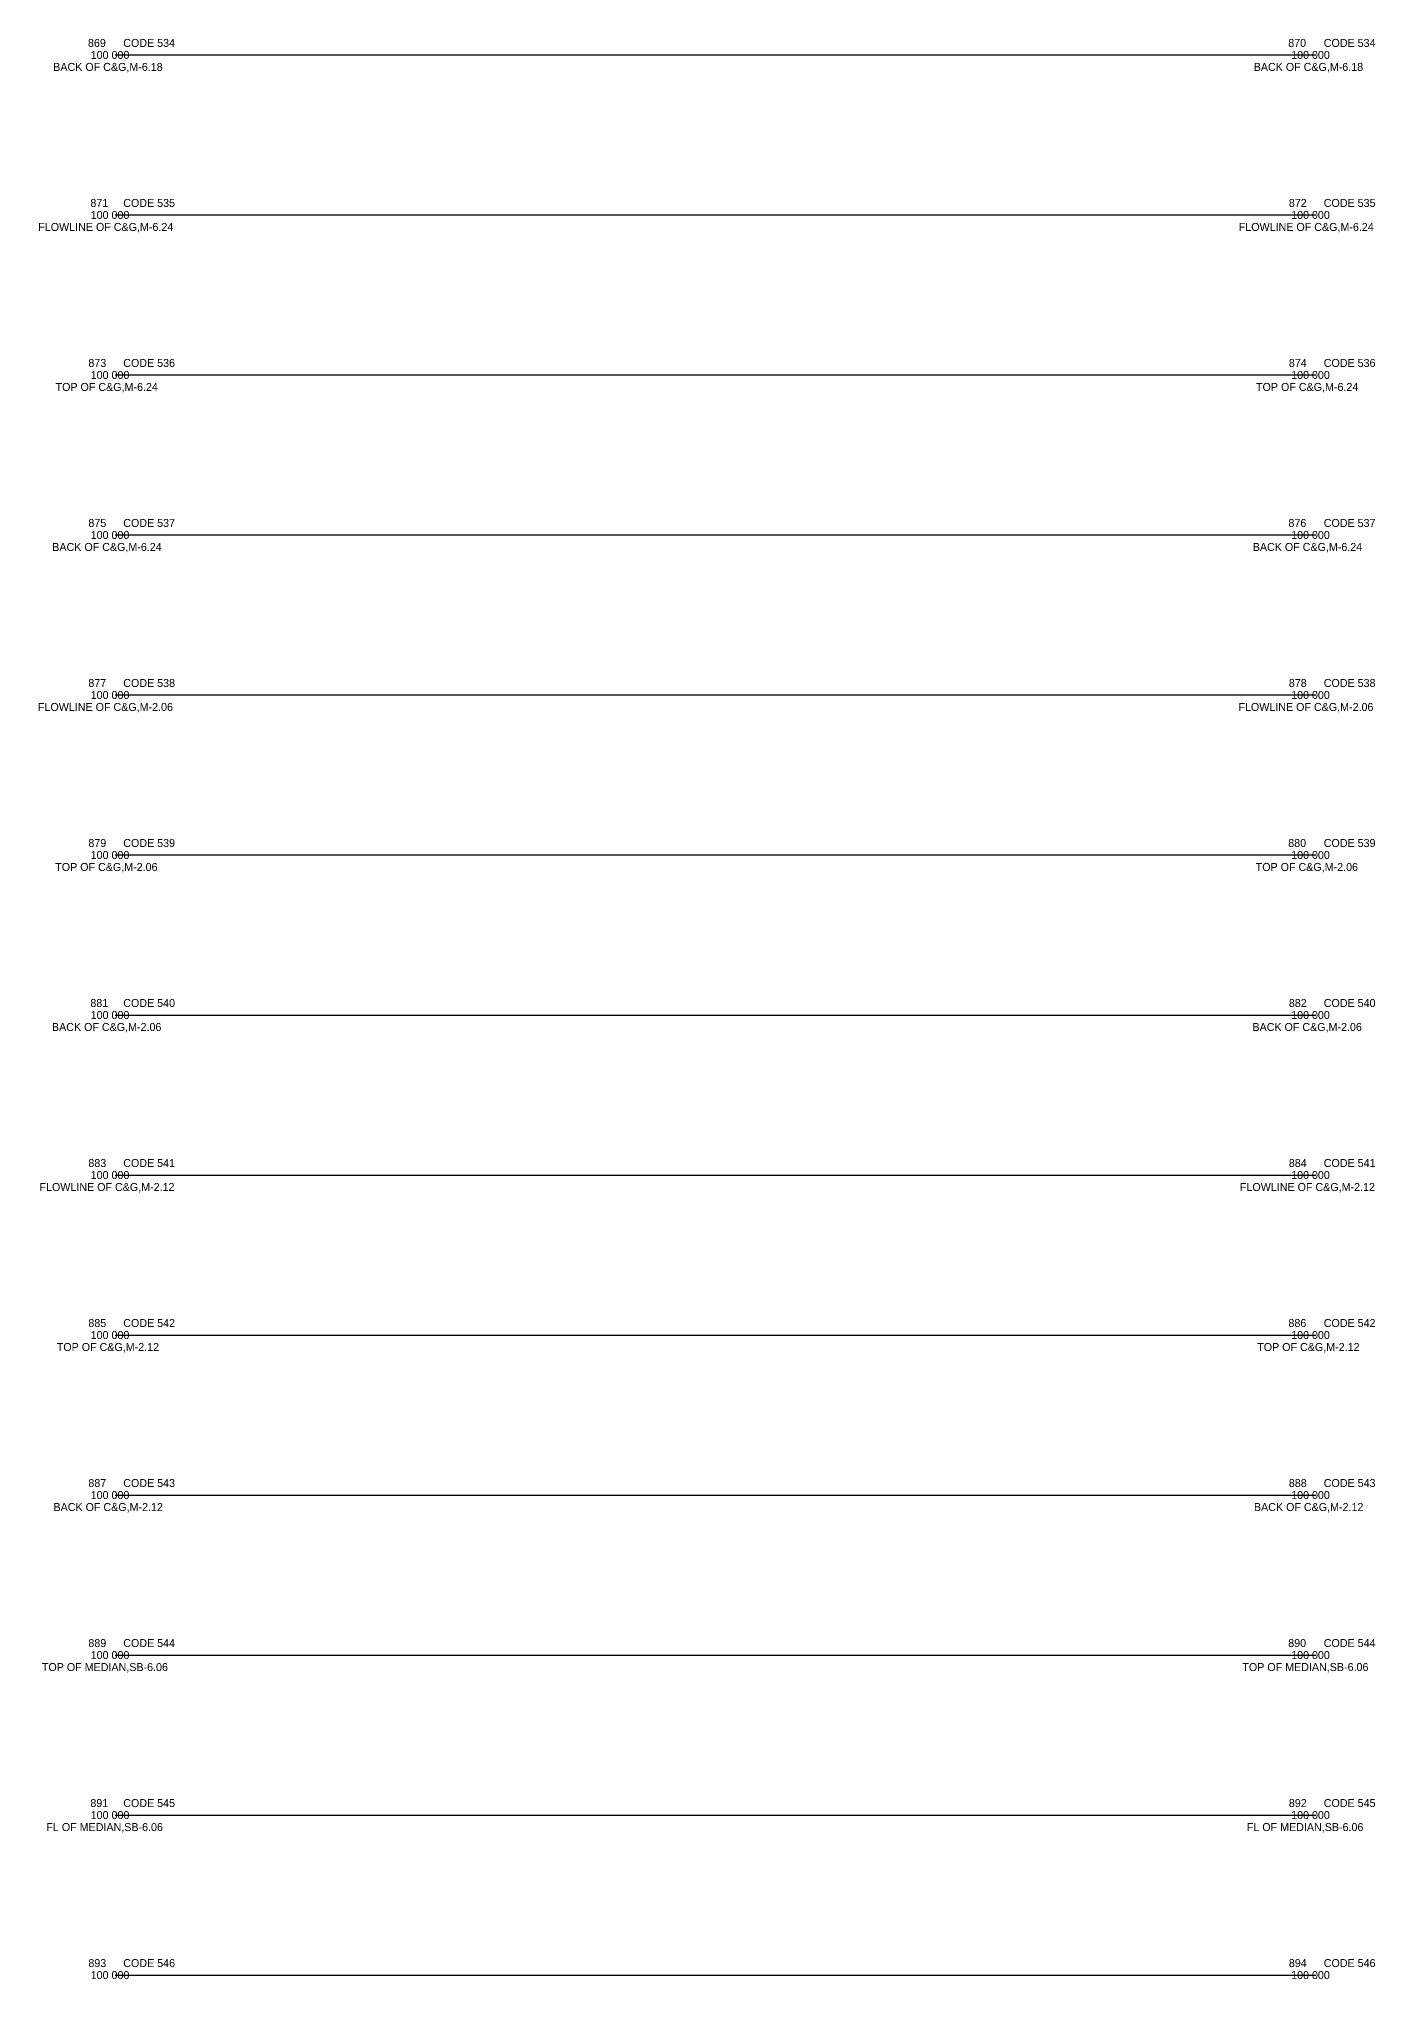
# Model space of a CAD drawing. Extents: x -12 to 6123, y -3 to 1005.
# Drawn here: x 2790.4 to 2957.4, y 239.5 to 482 of the extents above; entities that cross this region are included whole.
import ezdxf

# ---------------------------------------------------------------- set-up
doc = ezdxf.new("R2010")
doc.units = 0
for name, color, linetype in [('Topo_Curb and Gutter', 7, 'Continuous'), ('Topo_Field Comments', 7, 'Continuous'), ('Topo_Medians', 7, 'Continuous'), ('Topo_Point Descriptions', 7, 'Continuous'), ('Topo_Point Elevations', 7, 'Continuous'), ('Topo_Point Numbers', 7, 'Continuous')]:
    doc.layers.add(name, color=color, linetype=linetype)

msp = doc.modelspace()

# ---------------------------------------------------------------- linework, layer by layer
at = {"layer": 'Topo_Curb and Gutter'}
for p, q in [((2800, 480), (2800, 480)), ((2800, 480), (2950, 480)), ((2950, 480), (2950, 480)), ((2800, 460), (2800, 460)), ((2800, 460), (2950, 460)), ((2950, 460), (2950, 460)), ((2800, 440), (2800, 440)), ((2800, 440), (2950, 440)), ((2950, 440), (2950, 440)), ((2800, 420), (2800, 420)), ((2800, 420), (2950, 420)), ((2950, 420), (2950, 420)), ((2800, 400), (2800, 400)), ((2800, 400), (2950, 400)), ((2950, 400), (2950, 400)), ((2800, 380), (2800, 380)), ((2800, 380), (2950, 380)), ((2950, 380), (2950, 380)), ((2800, 360), (2800, 360)), ((2800, 360), (2950, 360)), ((2950, 360), (2950, 360)), ((2800, 340), (2800, 340)), ((2800, 340), (2950, 340)), ((2950, 340), (2950, 340)), ((2800, 320), (2800, 320)), ((2800, 320), (2950, 320)), ((2950, 320), (2950, 320)), ((2800, 300), (2800, 300)), ((2800, 300), (2950, 300)), ((2950, 300), (2950, 300))]:
    msp.add_line(p, q, dxfattribs=at)
at = {"layer": 'Topo_Medians'}
for p, q in [((2800, 280), (2800, 280)), ((2800, 280), (2950, 280)), ((2950, 280), (2950, 280)), ((2800, 260), (2800, 260)), ((2800, 260), (2950, 260)), ((2950, 260), (2950, 260)), ((2800, 240), (2800, 240)), ((2800, 240), (2950, 240)), ((2950, 240), (2950, 240))]:
    msp.add_line(p, q, dxfattribs=at)

# ---------------------------------------------------------------- texts
at = {"layer": 'Topo_Field Comments'}
for s, p in [('CODE 534', (2801, 481)), ('CODE 534', (2951, 481)), ('CODE 535', (2801, 461)), ('CODE 535', (2951, 461)), ('CODE 536', (2801, 441)), ('CODE 536', (2951, 441)), ('CODE 537', (2801, 421)), ('CODE 537', (2951, 421)), ('CODE 538', (2801, 401)), ('CODE 538', (2951, 401)), ('CODE 539', (2801, 381)), ('CODE 539', (2951, 381)), ('CODE 540', (2801, 361)), ('CODE 540', (2951, 361)), ('CODE 541', (2801, 341)), ('CODE 541', (2951, 341)), ('CODE 542', (2801, 321)), ('CODE 542', (2951, 321)), ('CODE 543', (2801, 301)), ('CODE 543', (2951, 301)), ('CODE 544', (2801, 281)), ('CODE 544', (2951, 281)), ('CODE 545', (2801, 261)), ('CODE 545', (2951, 261)), ('CODE 546', (2801, 241)), ('CODE 546', (2951, 241))]:
    msp.add_text(s, height=1, dxfattribs=at).set_placement(p)
at = {"layer": 'Topo_Point Descriptions'}
for s, p in [('BACK OF C&G,M-6.18', (2792.25, 478)), ('BACK OF C&G,M-6.18', (2942.25, 478)), ('FLOWLINE OF C&G,M-6.24', (2790.38, 458)), ('FLOWLINE OF C&G,M-6.24', (2940.38, 458)), ('TOP OF C&G,M-6.24', (2792.54, 438)), ('TOP OF C&G,M-6.24', (2942.54, 438)), ('BACK OF C&G,M-6.24', (2792.13, 418)), ('BACK OF C&G,M-6.24', (2942.13, 418)), ('FLOWLINE OF C&G,M-2.06', (2790.34, 398)), ('FLOWLINE OF C&G,M-2.06', (2940.34, 398)), ('TOP OF C&G,M-2.06', (2792.5, 378)), ('TOP OF C&G,M-2.06', (2942.5, 378)), ('BACK OF C&G,M-2.06', (2792.09, 358)), ('BACK OF C&G,M-2.06', (2942.09, 358)), ('FLOWLINE OF C&G,M-2.12', (2790.53, 338)), ('FLOWLINE OF C&G,M-2.12', (2940.53, 338)), ('TOP OF C&G,M-2.12', (2792.69, 318)), ('TOP OF C&G,M-2.12', (2942.69, 318)), ('BACK OF C&G,M-2.12', (2792.28, 298)), ('BACK OF C&G,M-2.12', (2942.28, 298)), ('TOP OF MEDIAN,SB-6.06', (2790.83, 278)), ('TOP OF MEDIAN,SB-6.06', (2940.83, 278)), ('FL OF MEDIAN,SB-6.06', (2791.39, 258)), ('FL OF MEDIAN,SB-6.06', (2941.39, 258))]:
    msp.add_text(s, height=1, dxfattribs=at).set_placement(p)
at = {"layer": 'Topo_Point Elevations'}
for p in [(2796.93, 479.5), (2946.93, 479.5), (2796.93, 459.5), (2946.93, 459.5), (2796.93, 439.5), (2946.93, 439.5), (2796.93, 419.5), (2946.93, 419.5), (2796.93, 399.5), (2946.93, 399.5), (2796.93, 379.5), (2946.93, 379.5), (2796.93, 359.5), (2946.93, 359.5), (2796.93, 339.5), (2946.93, 339.5), (2796.93, 319.5), (2946.93, 319.5), (2796.93, 299.5), (2946.93, 299.5), (2796.93, 279.5), (2946.93, 279.5), (2796.93, 259.5), (2946.93, 259.5), (2796.93, 239.5), (2946.93, 239.5)]:
    msp.add_text('100 000', height=1, dxfattribs=at).set_placement(p)
at = {"layer": 'Topo_Point Numbers'}
for s, p in [('869', (2796.59, 481)), ('870', (2946.56, 481)), ('871', (2796.89, 461)), ('872', (2946.64, 461)), ('873', (2796.64, 441)), ('874', (2946.64, 441)), ('875', (2796.64, 421)), ('876', (2946.59, 421)), ('877', (2796.64, 401)), ('878', (2946.64, 401)), ('879', (2796.64, 381)), ('880', (2946.56, 381)), ('881', (2796.89, 361)), ('882', (2946.64, 361)), ('883', (2796.64, 341)), ('884', (2946.64, 341)), ('885', (2796.64, 321)), ('886', (2946.59, 321)), ('887', (2796.64, 301)), ('888', (2946.64, 301)), ('889', (2796.64, 281)), ('890', (2946.56, 281)), ('891', (2796.89, 261)), ('892', (2946.64, 261)), ('893', (2796.64, 241)), ('894', (2946.64, 241))]:
    msp.add_text(s, height=1, dxfattribs=at).set_placement(p)

doc.saveas('drawing.dxf')
